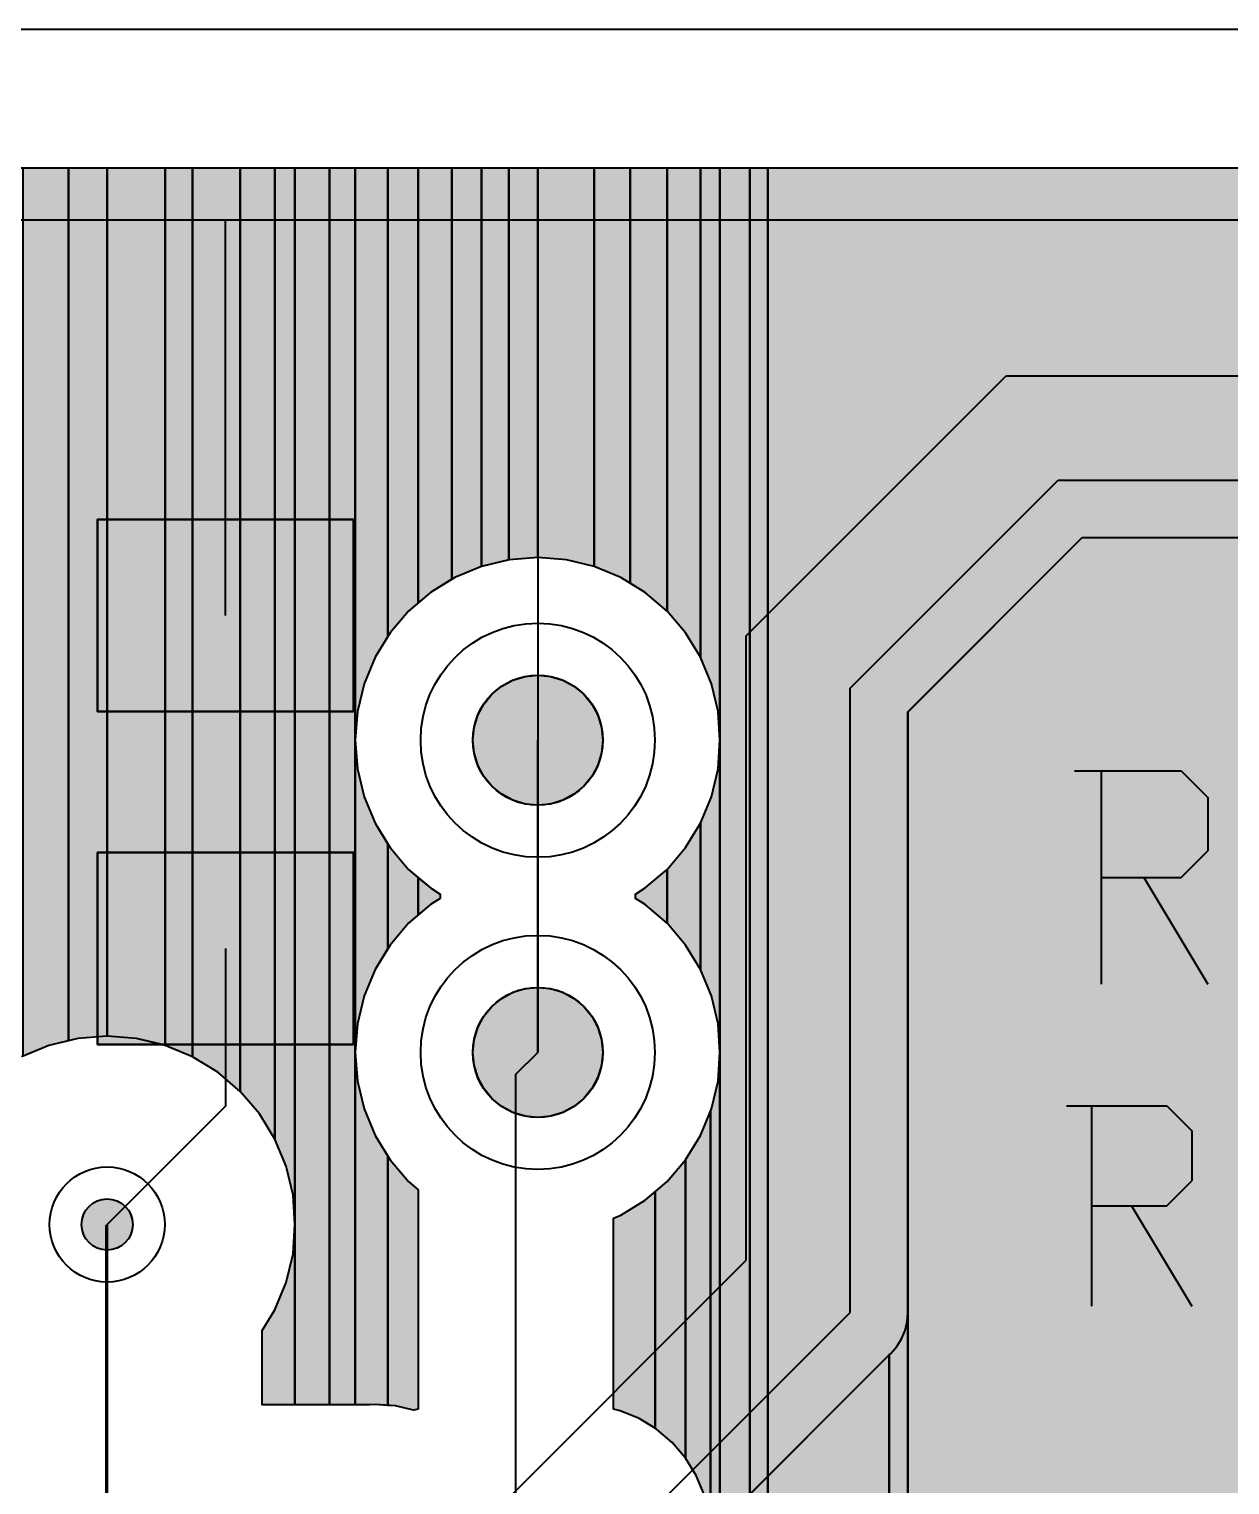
# Model space of a CAD drawing. Header units: millimetres. Extents: x 3.8 to 71.6, y 3.7 to 38.5.
# Drawn here: x 41.4 to 46.09, y 32.77 to 38.45 of the extents above; entities that cross this region are included whole.
import ezdxf

# ---------------------------------------------------------------- set-up
doc = ezdxf.new("R2010")
doc.units = ezdxf.units.MM
for name, color, linetype in [('bottom_copper', 7, 'Continuous'), ('drill_plated', 7, 'Continuous'), ('outline', 7, 'Continuous'), ('top_copper', 7, 'Continuous'), ('top_silk', 7, 'Continuous')]:
    doc.layers.add(name, color=color, linetype=linetype)

# ---------------------------------------------------------------- blocks, each defined once
blk = doc.blocks.new('Block4090')
at = {"layer": 'bottom_copper', "lineweight": 40}
for points in [[(0.7493, 30.3732), (0.6735, 30.355), (0.5734, 30.3135), (0.5734, 33.782), (0.7493, 33.782), (0.7493, 30.3732)], [(0.9007, 30.391), (0.7857, 30.3819), (0.7493, 30.3732), (0.7493, 33.782), (0.9007, 33.782), (0.9007, 30.391)], [(1.1268, 30.3553), (1.0157, 30.3819), (0.9007, 30.391), (0.9007, 33.782), (1.1268, 33.782), (1.1268, 30.3553)], [(1.2345, 30.3108), (1.1279, 30.355), (1.1268, 30.3553), (1.1268, 33.782), (1.2345, 33.782), (1.2345, 30.3108)], [(1.4206, 30.1756), (1.3329, 30.2505), (1.2345, 30.3108), (1.2345, 33.782), (1.4206, 33.782), (1.4206, 30.1756)], [(1.5558, 29.9895), (1.4955, 30.0879), (1.4206, 30.1756), (1.4206, 33.782), (1.5558, 33.782), (1.5558, 29.9895)], [(1.6337, 29.6557), (1.6269, 29.7707), (1.6, 29.8829), (1.5558, 29.9895), (1.5558, 33.782), (1.6337, 33.782), (1.6337, 29.6557)], [(1.7694, 28.9517), (1.6337, 28.9517), (1.6337, 33.782), (1.7694, 33.782), (1.7694, 28.9517)], [(1.8688, 28.9517), (1.7694, 28.9517), (1.7694, 33.782), (1.8688, 33.782), (1.8688, 28.9517)], [(1.9966, 31.9522), (1.9467, 31.8709), (1.9037, 31.7673), (1.8776, 31.6584), (1.8688, 31.5468), (1.8688, 33.782), (1.9966, 33.782), (1.9966, 31.9522)], [(2.1157, 32.0836), (2.0778, 32.0512), (2.0051, 31.9661), (1.9966, 31.9522), (1.9966, 33.782), (2.1157, 33.782), (2.1157, 32.0836)], [(2.2467, 32.1753), (2.1629, 32.1239), (2.1157, 32.0836), (2.1157, 33.782), (2.2467, 33.782), (2.2467, 32.1753)], [(2.3617, 32.2253), (2.2583, 32.1824), (2.2467, 32.1753), (2.2467, 33.782), (2.3617, 33.782), (2.3617, 32.2253)], [(2.4687, 32.2509), (2.3617, 32.2253), (2.3617, 33.782), (2.4687, 33.782), (2.4687, 32.2509)], [(2.5822, 32.2602), (2.4706, 32.2514), (2.4687, 32.2509), (2.4687, 33.782), (2.5822, 33.782), (2.5822, 32.2602)], [(2.8027, 32.2253), (2.6938, 32.2514), (2.5822, 32.2602), (2.5822, 33.782), (2.8027, 33.782), (2.8027, 32.2253)], [(2.9427, 32.16), (2.9061, 32.1824), (2.8027, 32.2253), (2.8027, 33.782), (2.9427, 33.782), (2.9427, 32.16)], [(3.0866, 32.0512), (3.0015, 32.1239), (2.9427, 32.16), (2.9427, 33.782), (3.0866, 33.782), (3.0866, 32.0512)], [(3.2175, 31.8712), (3.1593, 31.9661), (3.0866, 32.0512), (3.0866, 33.782), (3.2175, 33.782), (3.2175, 31.8712)], [(3.2934, 31.5468), (3.2868, 31.6584), (3.2607, 31.7673), (3.2178, 31.8707), (3.2175, 31.8712), (3.2175, 33.782), (3.2934, 33.782), (3.2934, 31.5468)], [(3.4106, 3.9705), (3.3584, 4.0557), (3.2935, 4.1317), (3.2934, 33.782), (3.4106, 33.782), (3.4106, 3.9705)], [(3.4801, 3.6813), (3.4722, 3.7809), (3.4489, 3.8781), (3.4106, 3.9705), (3.4106, 33.782), (3.4801, 33.782), (3.4801, 3.6813)], [(7.5143, 0), (3.4801, 0), (3.4801, 33.782), (7.5143, 33.782), (7.5143, 0)], [(1.9966, 30.733), (1.9467, 30.6517), (1.9037, 30.5481), (1.8776, 30.4392), (1.8688, 30.3276), (1.8688, 31.5468), (1.8776, 31.4352), (1.9037, 31.3263), (1.9466, 31.2229), (1.9966, 31.1414), (1.9966, 30.733)], [(3.2934, 30.3276), (3.2868, 30.4392), (3.2607, 30.5481), (3.2178, 30.6515), (3.2175, 30.652), (3.2175, 31.2224), (3.2178, 31.2229), (3.2607, 31.3263), (3.2868, 31.4352), (3.2934, 31.5468), (3.2934, 30.3276)], [(3.2175, 30.652), (3.1593, 30.7469), (3.0866, 30.832), (3.0866, 31.0424), (3.1593, 31.1275), (3.2175, 31.2224), (3.2175, 30.652)], [(2.1157, 30.8644), (2.0778, 30.832), (2.0051, 30.7469), (1.9966, 30.733), (1.9966, 31.1414), (2.0051, 31.1275), (2.0778, 31.0424), (2.1157, 31.01), (2.1157, 30.8644)], [(3.0866, 30.832), (3.0015, 30.9047), (2.9632, 30.9282), (2.9632, 30.9462), (3.0015, 30.9697), (3.0866, 31.0424), (3.0866, 30.832)], [(2.2012, 30.9282), (2.1629, 30.9047), (2.1157, 30.8644), (2.1157, 31.01), (2.1629, 30.9697), (2.2012, 30.9462), (2.2012, 30.9282)], [(1.9966, 28.9494), (1.9467, 28.9533), (1.9268, 28.9517), (1.8688, 28.9517), (1.8688, 30.3276), (1.8776, 30.216), (1.9037, 30.1071), (1.9466, 30.0037), (1.9966, 29.9222), (1.9966, 28.9494)], [(3.2934, 4.1318), (3.2563, 4.1635), (3.2563, 30.0965), (3.2607, 30.1071), (3.2868, 30.216), (3.2934, 30.3276), (3.2934, 4.1318)], [(3.2563, 28.4437), (3.25, 28.5234), (3.2313, 28.6012), (3.2007, 28.675), (3.1589, 28.7432), (3.1589, 29.9078), (3.1593, 29.9083), (3.2178, 30.0037), (3.2563, 30.0965), (3.2563, 28.4437)], [(2.1157, 28.9347), (2.0967, 28.9301), (2.0264, 28.947), (1.9966, 28.9494), (1.9966, 29.9222), (2.0051, 29.9083), (2.0778, 29.8232), (2.1157, 29.7907), (2.1157, 28.9347)], [(3.1589, 28.7432), (3.107, 28.804), (3.0462, 28.8559), (3.0399, 28.8598), (3.0399, 29.7833), (3.0866, 29.8232), (3.1589, 29.9078), (3.1589, 28.7432)], [(3.0399, 28.8598), (2.978, 28.8977), (2.9042, 28.9283), (2.8777, 28.9347), (2.8777, 29.6802), (2.9061, 29.692), (3.0015, 29.7505), (3.0399, 29.7833), (3.0399, 28.8598)], [(1.6337, 28.9517), (1.5063, 28.9517), (1.5063, 29.2411), (1.5558, 29.3219), (1.6, 29.4285), (1.6269, 29.5407), (1.6337, 29.6557), (1.6337, 28.9517)]]:
    blk.add_hatch(color=7, dxfattribs=at).paths.add_polyline_path(points, flags=0)
at = {"layer": 'bottom_copper', "color": 7, "lineweight": 40}
for points in [[(0.7493, 30.3732), (0.6735, 30.355), (0.5734, 30.3135), (0.5734, 33.782), (0.7493, 33.782), (0.7493, 30.3732)], [(0.9007, 30.391), (0.7857, 30.3819), (0.7493, 30.3732), (0.7493, 33.782), (0.9007, 33.782), (0.9007, 30.391)], [(1.1268, 30.3553), (1.0157, 30.3819), (0.9007, 30.391), (0.9007, 33.782), (1.1268, 33.782), (1.1268, 30.3553)], [(1.2345, 30.3108), (1.1279, 30.355), (1.1268, 30.3553), (1.1268, 33.782), (1.2345, 33.782), (1.2345, 30.3108)], [(1.4206, 30.1756), (1.3329, 30.2505), (1.2345, 30.3108), (1.2345, 33.782), (1.4206, 33.782), (1.4206, 30.1756)], [(1.5558, 29.9895), (1.4955, 30.0879), (1.4206, 30.1756), (1.4206, 33.782), (1.5558, 33.782), (1.5558, 29.9895)], [(1.6337, 29.6557), (1.6269, 29.7707), (1.6, 29.8829), (1.5558, 29.9895), (1.5558, 33.782), (1.6337, 33.782), (1.6337, 29.6557)], [(1.7694, 28.9517), (1.6337, 28.9517), (1.6337, 33.782), (1.7694, 33.782), (1.7694, 28.9517)], [(1.8688, 28.9517), (1.7694, 28.9517), (1.7694, 33.782), (1.8688, 33.782), (1.8688, 28.9517)], [(1.9966, 31.9522), (1.9467, 31.8709), (1.9037, 31.7673), (1.8776, 31.6584), (1.8688, 31.5468), (1.8688, 33.782), (1.9966, 33.782), (1.9966, 31.9522)], [(2.1157, 32.0836), (2.0778, 32.0512), (2.0051, 31.9661), (1.9966, 31.9522), (1.9966, 33.782), (2.1157, 33.782), (2.1157, 32.0836)], [(2.2467, 32.1753), (2.1629, 32.1239), (2.1157, 32.0836), (2.1157, 33.782), (2.2467, 33.782), (2.2467, 32.1753)], [(2.3617, 32.2253), (2.2583, 32.1824), (2.2467, 32.1753), (2.2467, 33.782), (2.3617, 33.782), (2.3617, 32.2253)], [(2.4687, 32.2509), (2.3617, 32.2253), (2.3617, 33.782), (2.4687, 33.782), (2.4687, 32.2509)], [(2.5822, 32.2602), (2.4706, 32.2514), (2.4687, 32.2509), (2.4687, 33.782), (2.5822, 33.782), (2.5822, 32.2602)], [(2.8027, 32.2253), (2.6938, 32.2514), (2.5822, 32.2602), (2.5822, 33.782), (2.8027, 33.782), (2.8027, 32.2253)], [(2.9427, 32.16), (2.9061, 32.1824), (2.8027, 32.2253), (2.8027, 33.782), (2.9427, 33.782), (2.9427, 32.16)], [(3.0866, 32.0512), (3.0015, 32.1239), (2.9427, 32.16), (2.9427, 33.782), (3.0866, 33.782), (3.0866, 32.0512)], [(3.2175, 31.8712), (3.1593, 31.9661), (3.0866, 32.0512), (3.0866, 33.782), (3.2175, 33.782), (3.2175, 31.8712)], [(3.2934, 31.5468), (3.2868, 31.6584), (3.2607, 31.7673), (3.2178, 31.8707), (3.2175, 31.8712), (3.2175, 33.782), (3.2934, 33.782), (3.2934, 31.5468)], [(3.4106, 3.9705), (3.3584, 4.0557), (3.2935, 4.1317), (3.2934, 33.782), (3.4106, 33.782), (3.4106, 3.9705)], [(3.4801, 3.6813), (3.4722, 3.7809), (3.4489, 3.8781), (3.4106, 3.9705), (3.4106, 33.782), (3.4801, 33.782), (3.4801, 3.6813)], [(7.5143, 0), (3.4801, 0), (3.4801, 33.782), (7.5143, 33.782), (7.5143, 0)], [(1.9966, 30.733), (1.9467, 30.6517), (1.9037, 30.5481), (1.8776, 30.4392), (1.8688, 30.3276), (1.8688, 31.5468), (1.8776, 31.4352), (1.9037, 31.3263), (1.9466, 31.2229), (1.9966, 31.1414), (1.9966, 30.733)], [(3.2934, 30.3276), (3.2868, 30.4392), (3.2607, 30.5481), (3.2178, 30.6515), (3.2175, 30.652), (3.2175, 31.2224), (3.2178, 31.2229), (3.2607, 31.3263), (3.2868, 31.4352), (3.2934, 31.5468), (3.2934, 30.3276)], [(3.2175, 30.652), (3.1593, 30.7469), (3.0866, 30.832), (3.0866, 31.0424), (3.1593, 31.1275), (3.2175, 31.2224), (3.2175, 30.652)], [(2.1157, 30.8644), (2.0778, 30.832), (2.0051, 30.7469), (1.9966, 30.733), (1.9966, 31.1414), (2.0051, 31.1275), (2.0778, 31.0424), (2.1157, 31.01), (2.1157, 30.8644)], [(3.0866, 30.832), (3.0015, 30.9047), (2.9632, 30.9282), (2.9632, 30.9462), (3.0015, 30.9697), (3.0866, 31.0424), (3.0866, 30.832)], [(2.2012, 30.9282), (2.1629, 30.9047), (2.1157, 30.8644), (2.1157, 31.01), (2.1629, 30.9697), (2.2012, 30.9462), (2.2012, 30.9282)], [(1.9966, 28.9494), (1.9467, 28.9533), (1.9268, 28.9517), (1.8688, 28.9517), (1.8688, 30.3276), (1.8776, 30.216), (1.9037, 30.1071), (1.9466, 30.0037), (1.9966, 29.9222), (1.9966, 28.9494)], [(3.2934, 4.1318), (3.2563, 4.1635), (3.2563, 30.0965), (3.2607, 30.1071), (3.2868, 30.216), (3.2934, 30.3276), (3.2934, 4.1318)], [(3.2563, 28.4437), (3.25, 28.5234), (3.2313, 28.6012), (3.2007, 28.675), (3.1589, 28.7432), (3.1589, 29.9078), (3.1593, 29.9083), (3.2178, 30.0037), (3.2563, 30.0965), (3.2563, 28.4437)], [(2.1157, 28.9347), (2.0967, 28.9301), (2.0264, 28.947), (1.9966, 28.9494), (1.9966, 29.9222), (2.0051, 29.9083), (2.0778, 29.8232), (2.1157, 29.7907), (2.1157, 28.9347)], [(3.1589, 28.7432), (3.107, 28.804), (3.0462, 28.8559), (3.0399, 28.8598), (3.0399, 29.7833), (3.0866, 29.8232), (3.1589, 29.9078), (3.1589, 28.7432)], [(3.0399, 28.8598), (2.978, 28.8977), (2.9042, 28.9283), (2.8777, 28.9347), (2.8777, 29.6802), (2.9061, 29.692), (3.0015, 29.7505), (3.0399, 29.7833), (3.0399, 28.8598)], [(1.6337, 28.9517), (1.5063, 28.9517), (1.5063, 29.2411), (1.5558, 29.3219), (1.6, 29.4285), (1.6269, 29.5407), (1.6337, 29.6557), (1.6337, 28.9517)]]:
    blk.add_lwpolyline(points, close=True, dxfattribs=at)
blk = doc.blocks.new('Block28972')
at = {"layer": 'top_copper', "lineweight": 40}
for points in [[(4.8156, 25.6758), (3.3356, 25.6758), (3.3356, 31.6575), (4.0159, 32.3378), (4.8156, 32.3378), (4.8156, 25.6758)], [(3.3356, 29.3116), (3.3349, 29.3204), (3.3349, 31.6568), (3.3356, 31.6575), (3.3356, 29.3116)], [(3.3356, 25.6758), (3.2628, 25.6758), (3.2628, 29.1463), (3.2695, 29.152), (3.2925, 29.1789), (3.311, 29.2091), (3.3245, 29.2419), (3.3328, 29.2763), (3.3356, 29.3116), (3.3356, 25.6758)], [(3.2628, 25.6758), (2.7191, 25.6758), (2.7191, 28.6026), (3.2628, 29.1463), (3.2628, 25.6758)]]:
    blk.add_hatch(color=7, dxfattribs=at).paths.add_polyline_path(points, flags=0)
at = {"layer": 'top_copper', "color": 7, "lineweight": 40}
for points in [[(4.8156, 25.6758), (3.3356, 25.6758), (3.3356, 31.6575), (4.0159, 32.3378), (4.8156, 32.3378), (4.8156, 25.6758)], [(3.3356, 29.3116), (3.3349, 29.3204), (3.3349, 31.6568), (3.3356, 31.6575), (3.3356, 29.3116)], [(3.3356, 25.6758), (3.2628, 25.6758), (3.2628, 29.1463), (3.2695, 29.152), (3.2925, 29.1789), (3.311, 29.2091), (3.3245, 29.2419), (3.3328, 29.2763), (3.3356, 29.3116), (3.3356, 25.6758)], [(3.2628, 25.6758), (2.7191, 25.6758), (2.7191, 28.6026), (3.2628, 29.1463), (3.2628, 25.6758)]]:
    blk.add_lwpolyline(points, close=True, dxfattribs=at)

msp = doc.modelspace()

# ---------------------------------------------------------------- hatches: boundary and pattern name
at = {"layer": 'bottom_copper', "lineweight": 40}
for points in [[(43.6346, 35.6235), (43.6202, 35.5759), (43.5967, 35.532), (43.5651, 35.4935), (43.5266, 35.4619), (43.4827, 35.4384), (43.4351, 35.424), (43.3855, 35.4191), (43.3359, 35.424), (43.2883, 35.4384), (43.2444, 35.4619), (43.2059, 35.4935), (43.1743, 35.532), (43.1508, 35.5759), (43.1364, 35.6235), (43.1315, 35.6731), (43.1364, 35.7227), (43.1508, 35.7703), (43.1743, 35.8142), (43.2059, 35.8527), (43.2444, 35.8843), (43.2883, 35.9078), (43.3359, 35.9222), (43.3855, 35.9271), (43.4351, 35.9222), (43.4827, 35.9078), (43.5266, 35.8843), (43.5651, 35.8527), (43.5967, 35.8142), (43.6202, 35.7703), (43.6346, 35.7227), (43.6395, 35.6731), (43.6346, 35.6235)], [(43.6346, 34.4043), (43.6202, 34.3567), (43.5967, 34.3128), (43.5651, 34.2743), (43.5266, 34.2427), (43.4827, 34.2192), (43.4351, 34.2048), (43.3855, 34.1999), (43.3359, 34.2048), (43.2883, 34.2192), (43.2444, 34.2427), (43.2059, 34.2743), (43.1743, 34.3128), (43.1508, 34.3567), (43.1364, 34.4043), (43.1315, 34.4539), (43.1364, 34.5035), (43.1508, 34.5511), (43.1743, 34.595), (43.2059, 34.6335), (43.2444, 34.6651), (43.2883, 34.6886), (43.3359, 34.703), (43.3855, 34.7079), (43.4351, 34.703), (43.4827, 34.6886), (43.5266, 34.6651), (43.5651, 34.6335), (43.5967, 34.595), (43.6202, 34.5511), (43.6346, 34.5035), (43.6395, 34.4539), (43.6346, 34.4043)], [(41.8021, 33.7625), (41.7964, 33.7437), (41.7871, 33.7264), (41.7747, 33.7113), (41.7596, 33.6989), (41.7423, 33.6896), (41.7235, 33.6839), (41.704, 33.682), (41.6845, 33.6839), (41.6657, 33.6896), (41.6484, 33.6989), (41.6333, 33.7113), (41.6209, 33.7264), (41.6116, 33.7437), (41.6059, 33.7625), (41.604, 33.782), (41.6059, 33.8015), (41.6116, 33.8203), (41.6209, 33.8376), (41.6333, 33.8527), (41.6484, 33.8651), (41.6657, 33.8744), (41.6845, 33.8801), (41.704, 33.882), (41.7235, 33.8801), (41.7423, 33.8744), (41.7596, 33.8651), (41.7747, 33.8527), (41.7871, 33.8376), (41.7964, 33.8203), (41.8021, 33.8015), (41.804, 33.782), (41.8021, 33.7625)]]:
    msp.add_hatch(color=7, dxfattribs=at).paths.add_polyline_path(points, flags=0)
at = {"layer": 'drill_plated', "lineweight": 40}
for points in [[(43.6346, 35.6235), (43.6202, 35.5759), (43.5967, 35.532), (43.5651, 35.4935), (43.5266, 35.4619), (43.4827, 35.4384), (43.4351, 35.424), (43.3855, 35.4191), (43.3359, 35.424), (43.2883, 35.4384), (43.2444, 35.4619), (43.2059, 35.4935), (43.1743, 35.532), (43.1508, 35.5759), (43.1364, 35.6235), (43.1315, 35.6731), (43.1364, 35.7227), (43.1508, 35.7703), (43.1743, 35.8142), (43.2059, 35.8527), (43.2444, 35.8843), (43.2883, 35.9078), (43.3359, 35.9222), (43.3855, 35.9271), (43.4351, 35.9222), (43.4827, 35.9078), (43.5266, 35.8843), (43.5651, 35.8527), (43.5967, 35.8142), (43.6202, 35.7703), (43.6346, 35.7227), (43.6395, 35.6731), (43.6346, 35.6235)], [(43.6346, 34.4043), (43.6202, 34.3567), (43.5967, 34.3128), (43.5651, 34.2743), (43.5266, 34.2427), (43.4827, 34.2192), (43.4351, 34.2048), (43.3855, 34.1999), (43.3359, 34.2048), (43.2883, 34.2192), (43.2444, 34.2427), (43.2059, 34.2743), (43.1743, 34.3128), (43.1508, 34.3567), (43.1364, 34.4043), (43.1315, 34.4539), (43.1364, 34.5035), (43.1508, 34.5511), (43.1743, 34.595), (43.2059, 34.6335), (43.2444, 34.6651), (43.2883, 34.6886), (43.3359, 34.703), (43.3855, 34.7079), (43.4351, 34.703), (43.4827, 34.6886), (43.5266, 34.6651), (43.5651, 34.6335), (43.5967, 34.595), (43.6202, 34.5511), (43.6346, 34.5035), (43.6395, 34.4539), (43.6346, 34.4043)], [(41.8021, 33.7625), (41.7964, 33.7437), (41.7871, 33.7264), (41.7747, 33.7113), (41.7596, 33.6989), (41.7423, 33.6896), (41.7235, 33.6839), (41.704, 33.682), (41.6845, 33.6839), (41.6657, 33.6896), (41.6484, 33.6989), (41.6333, 33.7113), (41.6209, 33.7264), (41.6116, 33.7437), (41.6059, 33.7625), (41.604, 33.782), (41.6059, 33.8015), (41.6116, 33.8203), (41.6209, 33.8376), (41.6333, 33.8527), (41.6484, 33.8651), (41.6657, 33.8744), (41.6845, 33.8801), (41.704, 33.882), (41.7235, 33.8801), (41.7423, 33.8744), (41.7596, 33.8651), (41.7747, 33.8527), (41.7871, 33.8376), (41.7964, 33.8203), (41.8021, 33.8015), (41.804, 33.782), (41.8021, 33.7625)]]:
    msp.add_hatch(color=7, dxfattribs=at).paths.add_polyline_path(points, flags=0)
at = {"layer": 'top_copper', "lineweight": 40}
for points in [[(42.6662, 35.7854), (41.6664, 35.7854), (41.6664, 36.5352), (42.6662, 36.5352), (42.6662, 35.7854)], [(43.6346, 35.6235), (43.6202, 35.5759), (43.5967, 35.532), (43.5651, 35.4935), (43.5266, 35.4619), (43.4827, 35.4384), (43.4351, 35.424), (43.3855, 35.4191), (43.3359, 35.424), (43.2883, 35.4384), (43.2444, 35.4619), (43.2059, 35.4935), (43.1743, 35.532), (43.1508, 35.5759), (43.1364, 35.6235), (43.1315, 35.6731), (43.1364, 35.7227), (43.1508, 35.7703), (43.1743, 35.8142), (43.2059, 35.8527), (43.2444, 35.8843), (43.2883, 35.9078), (43.3359, 35.9222), (43.3855, 35.9271), (43.4351, 35.9222), (43.4827, 35.9078), (43.5266, 35.8843), (43.5651, 35.8527), (43.5967, 35.8142), (43.6202, 35.7703), (43.6346, 35.7227), (43.6395, 35.6731), (43.6346, 35.6235)], [(42.6662, 34.4854), (41.6664, 34.4854), (41.6664, 35.2352), (42.6662, 35.2352), (42.6662, 34.4854)], [(43.6346, 34.4043), (43.6202, 34.3567), (43.5967, 34.3128), (43.5651, 34.2743), (43.5266, 34.2427), (43.4827, 34.2192), (43.4351, 34.2048), (43.3855, 34.1999), (43.3359, 34.2048), (43.2883, 34.2192), (43.2444, 34.2427), (43.2059, 34.2743), (43.1743, 34.3128), (43.1508, 34.3567), (43.1364, 34.4043), (43.1315, 34.4539), (43.1364, 34.5035), (43.1508, 34.5511), (43.1743, 34.595), (43.2059, 34.6335), (43.2444, 34.6651), (43.2883, 34.6886), (43.3359, 34.703), (43.3855, 34.7079), (43.4351, 34.703), (43.4827, 34.6886), (43.5266, 34.6651), (43.5651, 34.6335), (43.5967, 34.595), (43.6202, 34.5511), (43.6346, 34.5035), (43.6395, 34.4539), (43.6346, 34.4043)], [(41.8021, 33.7625), (41.7964, 33.7437), (41.7871, 33.7264), (41.7747, 33.7113), (41.7596, 33.6989), (41.7423, 33.6896), (41.7235, 33.6839), (41.704, 33.682), (41.6845, 33.6839), (41.6657, 33.6896), (41.6484, 33.6989), (41.6333, 33.7113), (41.6209, 33.7264), (41.6116, 33.7437), (41.6059, 33.7625), (41.604, 33.782), (41.6059, 33.8015), (41.6116, 33.8203), (41.6209, 33.8376), (41.6333, 33.8527), (41.6484, 33.8651), (41.6657, 33.8744), (41.6845, 33.8801), (41.704, 33.882), (41.7235, 33.8801), (41.7423, 33.8744), (41.7596, 33.8651), (41.7747, 33.8527), (41.7871, 33.8376), (41.7964, 33.8203), (41.8021, 33.8015), (41.804, 33.782), (41.8021, 33.7625)]]:
    msp.add_hatch(color=7, dxfattribs=at).paths.add_polyline_path(points, flags=0)

# ---------------------------------------------------------------- linework, layer by layer
at = {"layer": 'bottom_copper', "color": 7, "lineweight": 40}
for p, q in [((40.6985, 37.9083), (48.6682, 37.9083)), ((43.3855, 36.3865), (43.2739, 36.3777)), ((43.4971, 36.3777), (43.3855, 36.3865)), ((43.165, 36.3516), (43.0616, 36.3087)), ((43.2739, 36.3777), (43.165, 36.3516)), ((43.606, 36.3516), (43.4971, 36.3777)), ((43.7094, 36.3087), (43.606, 36.3516)), ((43.0616, 36.3087), (42.9662, 36.2502)), ((43.8048, 36.2502), (43.7094, 36.3087)), ((42.9662, 36.2502), (42.8811, 36.1775)), ((43.8899, 36.1775), (43.8048, 36.2502)), ((42.8811, 36.1775), (42.8084, 36.0924)), ((43.9626, 36.0924), (43.8899, 36.1775)), ((42.8084, 36.0924), (42.7499, 35.997)), ((44.0211, 35.997), (43.9626, 36.0924)), ((42.7499, 35.997), (42.707, 35.8936)), ((44.064, 35.8936), (44.0211, 35.997)), ((42.707, 35.8936), (42.6809, 35.7847)), ((44.0901, 35.7847), (44.064, 35.8936)), ((42.6809, 35.7847), (42.6721, 35.6731)), ((44.0967, 35.6731), (44.0901, 35.7847)), ((42.6721, 35.6731), (42.6809, 35.5615)), ((43.3855, 34.4539), (43.3855, 35.6731)), ((44.0901, 35.5615), (44.0967, 35.6731)), ((42.6809, 35.5615), (42.707, 35.4526)), ((44.064, 35.4526), (44.0901, 35.5615)), ((42.707, 35.4526), (42.7499, 35.3492)), ((44.0211, 35.3492), (44.064, 35.4526)), ((42.7499, 35.3492), (42.8084, 35.2538)), ((43.9626, 35.2538), (44.0211, 35.3492)), ((42.8084, 35.2538), (42.8811, 35.1687)), ((43.8899, 35.1687), (43.9626, 35.2538)), ((42.8811, 35.1687), (42.9662, 35.096)), ((43.8048, 35.096), (43.8899, 35.1687)), ((42.9662, 35.096), (43.0045, 35.0725)), ((43.7665, 35.0725), (43.8048, 35.096)), ((42.9662, 35.031), (42.8811, 34.9583)), ((43.0045, 35.0545), (42.9662, 35.031)), ((43.0045, 35.0725), (43.0045, 35.0545)), ((43.7665, 35.0545), (43.7665, 35.0725)), ((43.8048, 35.031), (43.7665, 35.0545)), ((43.8899, 34.9583), (43.8048, 35.031)), ((42.8811, 34.9583), (42.8084, 34.8732)), ((43.9626, 34.8732), (43.8899, 34.9583)), ((42.8084, 34.8732), (42.7499, 34.7778)), ((44.0211, 34.7778), (43.9626, 34.8732)), ((42.7499, 34.7778), (42.707, 34.6744)), ((44.064, 34.6744), (44.0211, 34.7778)), ((42.707, 34.6744), (42.6809, 34.5655)), ((44.0901, 34.5655), (44.064, 34.6744)), ((42.6809, 34.5655), (42.6721, 34.4539)), ((44.0967, 34.4539), (44.0901, 34.5655)), ((41.589, 34.5082), (41.4768, 34.4813)), ((41.704, 34.5173), (41.589, 34.5082)), ((41.819, 34.5082), (41.704, 34.5173)), ((41.9312, 34.4813), (41.819, 34.5082)), ((41.4768, 34.4813), (41.3702, 34.4371)), ((42.0378, 34.4371), (41.9312, 34.4813)), ((42.6721, 34.4539), (42.6809, 34.3423)), ((43.3, 34.3684), (43.3855, 34.4539)), ((44.0901, 34.3423), (44.0967, 34.4539)), ((42.1362, 34.3768), (42.0378, 34.4371)), ((42.2239, 34.3019), (42.1362, 34.3768)), ((42.6809, 34.3423), (42.707, 34.2334)), ((43.3, 31.77), (43.3, 34.3684)), ((44.064, 34.2334), (44.0901, 34.3423)), ((42.2988, 34.2142), (42.2239, 34.3019)), ((42.707, 34.2334), (42.7499, 34.13)), ((44.0211, 34.13), (44.064, 34.2334)), ((42.3591, 34.1158), (42.2988, 34.2142)), ((42.4033, 34.0092), (42.3591, 34.1158)), ((42.7499, 34.13), (42.8084, 34.0346)), ((43.9626, 34.0346), (44.0211, 34.13)), ((42.4302, 33.897), (42.4033, 34.0092)), ((42.8084, 34.0346), (42.8811, 33.9495)), ((43.8899, 33.9495), (43.9626, 34.0346)), ((42.8811, 33.9495), (42.919, 33.917)), ((43.8048, 33.8768), (43.8899, 33.9495)), ((42.437, 33.782), (42.4302, 33.897)), ((42.919, 33.917), (42.919, 33.061)), ((43.7094, 33.8183), (43.8048, 33.8768)), ((41.7, 33.778), (41.704, 33.782)), ((41.7, 31.77), (41.7, 33.778)), ((42.4302, 33.667), (42.437, 33.782)), ((43.681, 33.8065), (43.7094, 33.8183)), ((43.681, 33.061), (43.681, 33.8065)), ((42.4033, 33.5548), (42.4302, 33.667)), ((42.3591, 33.4482), (42.4033, 33.5548)), ((42.3096, 33.3674), (42.3591, 33.4482)), ((42.3096, 33.078), (42.3096, 33.3674)), ((42.7301, 33.078), (42.3096, 33.078)), ((42.75, 33.0796), (42.7301, 33.078)), ((42.8297, 33.0733), (42.75, 33.0796)), ((42.9, 33.0564), (42.8297, 33.0733)), ((42.919, 33.061), (42.9, 33.0564)), ((43.7075, 33.0546), (43.681, 33.061)), ((43.7813, 33.024), (43.7075, 33.0546)), ((43.8495, 32.9822), (43.7813, 33.024)), ((43.9103, 32.9303), (43.8495, 32.9822)), ((43.9622, 32.8695), (43.9103, 32.9303)), ((44.004, 32.8013), (43.9622, 32.8695)), ((44.0346, 32.7275), (44.004, 32.8013))]:
    msp.add_line(p, q, dxfattribs=at)
for points in [[(43.6346, 35.6235), (43.6202, 35.5759), (43.5967, 35.532), (43.5651, 35.4935), (43.5266, 35.4619), (43.4827, 35.4384), (43.4351, 35.424), (43.3855, 35.4191), (43.3359, 35.424), (43.2883, 35.4384), (43.2444, 35.4619), (43.2059, 35.4935), (43.1743, 35.532), (43.1508, 35.5759), (43.1364, 35.6235), (43.1315, 35.6731), (43.1364, 35.7227), (43.1508, 35.7703), (43.1743, 35.8142), (43.2059, 35.8527), (43.2444, 35.8843), (43.2883, 35.9078), (43.3359, 35.9222), (43.3855, 35.9271), (43.4351, 35.9222), (43.4827, 35.9078), (43.5266, 35.8843), (43.5651, 35.8527), (43.5967, 35.8142), (43.6202, 35.7703), (43.6346, 35.7227), (43.6395, 35.6731), (43.6346, 35.6235)], [(43.6346, 34.4043), (43.6202, 34.3567), (43.5967, 34.3128), (43.5651, 34.2743), (43.5266, 34.2427), (43.4827, 34.2192), (43.4351, 34.2048), (43.3855, 34.1999), (43.3359, 34.2048), (43.2883, 34.2192), (43.2444, 34.2427), (43.2059, 34.2743), (43.1743, 34.3128), (43.1508, 34.3567), (43.1364, 34.4043), (43.1315, 34.4539), (43.1364, 34.5035), (43.1508, 34.5511), (43.1743, 34.595), (43.2059, 34.6335), (43.2444, 34.6651), (43.2883, 34.6886), (43.3359, 34.703), (43.3855, 34.7079), (43.4351, 34.703), (43.4827, 34.6886), (43.5266, 34.6651), (43.5651, 34.6335), (43.5967, 34.595), (43.6202, 34.5511), (43.6346, 34.5035), (43.6395, 34.4539), (43.6346, 34.4043)], [(41.8021, 33.7625), (41.7964, 33.7437), (41.7871, 33.7264), (41.7747, 33.7113), (41.7596, 33.6989), (41.7423, 33.6896), (41.7235, 33.6839), (41.704, 33.682), (41.6845, 33.6839), (41.6657, 33.6896), (41.6484, 33.6989), (41.6333, 33.7113), (41.6209, 33.7264), (41.6116, 33.7437), (41.6059, 33.7625), (41.604, 33.782), (41.6059, 33.8015), (41.6116, 33.8203), (41.6209, 33.8376), (41.6333, 33.8527), (41.6484, 33.8651), (41.6657, 33.8744), (41.6845, 33.8801), (41.704, 33.882), (41.7235, 33.8801), (41.7423, 33.8744), (41.7596, 33.8651), (41.7747, 33.8527), (41.7871, 33.8376), (41.7964, 33.8203), (41.8021, 33.8015), (41.804, 33.782), (41.8021, 33.7625)]]:
    msp.add_lwpolyline(points, close=True, dxfattribs=at)
for centre, major_axis in [((43.3855, 35.6731), (0.4572, 0)), ((43.3855, 35.6731), (0.254, 0)), ((43.3855, 34.4539), (0.4572, 0)), ((43.3855, 34.4539), (0.254, 0)), ((41.704, 33.782), (0.225, 0)), ((41.704, 33.782), (0.1, 0))]:
    msp.add_ellipse(centre, major_axis=major_axis, ratio=1, dxfattribs=at)
at = {"layer": 'drill_plated', "color": 7, "lineweight": 40}
for points in [[(43.6346, 35.6235), (43.6202, 35.5759), (43.5967, 35.532), (43.5651, 35.4935), (43.5266, 35.4619), (43.4827, 35.4384), (43.4351, 35.424), (43.3855, 35.4191), (43.3359, 35.424), (43.2883, 35.4384), (43.2444, 35.4619), (43.2059, 35.4935), (43.1743, 35.532), (43.1508, 35.5759), (43.1364, 35.6235), (43.1315, 35.6731), (43.1364, 35.7227), (43.1508, 35.7703), (43.1743, 35.8142), (43.2059, 35.8527), (43.2444, 35.8843), (43.2883, 35.9078), (43.3359, 35.9222), (43.3855, 35.9271), (43.4351, 35.9222), (43.4827, 35.9078), (43.5266, 35.8843), (43.5651, 35.8527), (43.5967, 35.8142), (43.6202, 35.7703), (43.6346, 35.7227), (43.6395, 35.6731), (43.6346, 35.6235)], [(43.6346, 34.4043), (43.6202, 34.3567), (43.5967, 34.3128), (43.5651, 34.2743), (43.5266, 34.2427), (43.4827, 34.2192), (43.4351, 34.2048), (43.3855, 34.1999), (43.3359, 34.2048), (43.2883, 34.2192), (43.2444, 34.2427), (43.2059, 34.2743), (43.1743, 34.3128), (43.1508, 34.3567), (43.1364, 34.4043), (43.1315, 34.4539), (43.1364, 34.5035), (43.1508, 34.5511), (43.1743, 34.595), (43.2059, 34.6335), (43.2444, 34.6651), (43.2883, 34.6886), (43.3359, 34.703), (43.3855, 34.7079), (43.4351, 34.703), (43.4827, 34.6886), (43.5266, 34.6651), (43.5651, 34.6335), (43.5967, 34.595), (43.6202, 34.5511), (43.6346, 34.5035), (43.6395, 34.4539), (43.6346, 34.4043)], [(41.8021, 33.7625), (41.7964, 33.7437), (41.7871, 33.7264), (41.7747, 33.7113), (41.7596, 33.6989), (41.7423, 33.6896), (41.7235, 33.6839), (41.704, 33.682), (41.6845, 33.6839), (41.6657, 33.6896), (41.6484, 33.6989), (41.6333, 33.7113), (41.6209, 33.7264), (41.6116, 33.7437), (41.6059, 33.7625), (41.604, 33.782), (41.6059, 33.8015), (41.6116, 33.8203), (41.6209, 33.8376), (41.6333, 33.8527), (41.6484, 33.8651), (41.6657, 33.8744), (41.6845, 33.8801), (41.704, 33.882), (41.7235, 33.8801), (41.7423, 33.8744), (41.7596, 33.8651), (41.7747, 33.8527), (41.7871, 33.8376), (41.7964, 33.8203), (41.8021, 33.8015), (41.804, 33.782), (41.8021, 33.7625)]]:
    msp.add_lwpolyline(points, close=True, dxfattribs=at)
for centre, major_axis in [((43.3855, 35.6731), (0.254, 0)), ((43.3855, 34.4539), (0.254, 0)), ((41.704, 33.782), (0.1, 0))]:
    msp.add_ellipse(centre, major_axis=major_axis, ratio=1, dxfattribs=at)
at = {"layer": 'outline', "color": 7, "lineweight": 40}
msp.add_line((3.82, 38.45), (71.58, 38.45), dxfattribs=at)
at = {"layer": 'top_copper', "color": 7, "lineweight": 40}
for p, q in [((13.9215, 37.7051), (67.5663, 37.7051)), ((42.1663, 36.1603), (42.1663, 37.7051)), ((43.3855, 37.7051), (43.3855, 34.4539)), ((44.1983, 36.0795), (45.2143, 37.0955)), ((45.2143, 37.0955), (49.8879, 37.0955)), ((44.6047, 35.8763), (45.4175, 36.6891)), ((45.4175, 36.6891), (49.4815, 36.6891)), ((41.6664, 36.5352), (41.6664, 35.7854)), ((42.6662, 36.5352), (41.6664, 36.5352)), ((42.6662, 35.7854), (42.6662, 36.5352)), ((44.8297, 35.7831), (45.5107, 36.4641)), ((45.5107, 36.4641), (49.3883, 36.4641)), ((44.1983, 36.0795), (44.1983, 33.6411)), ((44.6047, 33.4379), (44.6047, 35.8763)), ((41.6664, 35.7854), (42.6662, 35.7854)), ((44.8297, 33.4467), (44.8297, 35.7831)), ((41.6664, 35.2352), (41.6664, 34.4854)), ((42.6662, 35.2352), (41.6664, 35.2352)), ((42.6662, 34.4854), (42.6662, 35.2352)), ((42.1663, 34.8603), (42.1663, 34.2443)), ((41.6664, 34.4854), (42.6662, 34.4854)), ((42.1663, 34.2443), (41.704, 33.782)), ((41.704, 33.782), (41.704, 32.6811)), ((42.7759, 32.2187), (44.1983, 33.6411)), ((42.5727, 31.4059), (44.6047, 33.4379)), ((44.8276, 33.4026), (44.8304, 33.4379)), ((44.8304, 33.4379), (44.8297, 33.4467)), ((44.8193, 33.3682), (44.8276, 33.4026)), ((44.7873, 33.3052), (44.8058, 33.3354)), ((44.8058, 33.3354), (44.8193, 33.3682)), ((42.7977, 31.3127), (44.7576, 33.2726)), ((44.7576, 33.2726), (44.7643, 33.2783)), ((44.7643, 33.2783), (44.7873, 33.3052))]:
    msp.add_line(p, q, dxfattribs=at)
for points in [[(42.6662, 35.7854), (41.6664, 35.7854), (41.6664, 36.5352), (42.6662, 36.5352), (42.6662, 35.7854)], [(43.6346, 35.6235), (43.6202, 35.5759), (43.5967, 35.532), (43.5651, 35.4935), (43.5266, 35.4619), (43.4827, 35.4384), (43.4351, 35.424), (43.3855, 35.4191), (43.3359, 35.424), (43.2883, 35.4384), (43.2444, 35.4619), (43.2059, 35.4935), (43.1743, 35.532), (43.1508, 35.5759), (43.1364, 35.6235), (43.1315, 35.6731), (43.1364, 35.7227), (43.1508, 35.7703), (43.1743, 35.8142), (43.2059, 35.8527), (43.2444, 35.8843), (43.2883, 35.9078), (43.3359, 35.9222), (43.3855, 35.9271), (43.4351, 35.9222), (43.4827, 35.9078), (43.5266, 35.8843), (43.5651, 35.8527), (43.5967, 35.8142), (43.6202, 35.7703), (43.6346, 35.7227), (43.6395, 35.6731), (43.6346, 35.6235)], [(42.6662, 34.4854), (41.6664, 34.4854), (41.6664, 35.2352), (42.6662, 35.2352), (42.6662, 34.4854)], [(43.6346, 34.4043), (43.6202, 34.3567), (43.5967, 34.3128), (43.5651, 34.2743), (43.5266, 34.2427), (43.4827, 34.2192), (43.4351, 34.2048), (43.3855, 34.1999), (43.3359, 34.2048), (43.2883, 34.2192), (43.2444, 34.2427), (43.2059, 34.2743), (43.1743, 34.3128), (43.1508, 34.3567), (43.1364, 34.4043), (43.1315, 34.4539), (43.1364, 34.5035), (43.1508, 34.5511), (43.1743, 34.595), (43.2059, 34.6335), (43.2444, 34.6651), (43.2883, 34.6886), (43.3359, 34.703), (43.3855, 34.7079), (43.4351, 34.703), (43.4827, 34.6886), (43.5266, 34.6651), (43.5651, 34.6335), (43.5967, 34.595), (43.6202, 34.5511), (43.6346, 34.5035), (43.6395, 34.4539), (43.6346, 34.4043)], [(41.8021, 33.7625), (41.7964, 33.7437), (41.7871, 33.7264), (41.7747, 33.7113), (41.7596, 33.6989), (41.7423, 33.6896), (41.7235, 33.6839), (41.704, 33.682), (41.6845, 33.6839), (41.6657, 33.6896), (41.6484, 33.6989), (41.6333, 33.7113), (41.6209, 33.7264), (41.6116, 33.7437), (41.6059, 33.7625), (41.604, 33.782), (41.6059, 33.8015), (41.6116, 33.8203), (41.6209, 33.8376), (41.6333, 33.8527), (41.6484, 33.8651), (41.6657, 33.8744), (41.6845, 33.8801), (41.704, 33.882), (41.7235, 33.8801), (41.7423, 33.8744), (41.7596, 33.8651), (41.7747, 33.8527), (41.7871, 33.8376), (41.7964, 33.8203), (41.8021, 33.8015), (41.804, 33.782), (41.8021, 33.7625)]]:
    msp.add_lwpolyline(points, close=True, dxfattribs=at)
for centre, major_axis in [((43.3855, 35.6731), (0.4572, 0)), ((43.3855, 35.6731), (0.254, 0)), ((43.3855, 34.4539), (0.4572, 0)), ((43.3855, 34.4539), (0.254, 0)), ((41.704, 33.782), (0.225, 0)), ((41.704, 33.782), (0.1, 0))]:
    msp.add_ellipse(centre, major_axis=major_axis, ratio=1, dxfattribs=at)
at = {"layer": 'top_silk', "color": 7, "lineweight": 40}
for p, q in [((3.82, 38.45), (71.58, 38.45)), ((45.481, 35.5537), (45.8976, 35.5537)), ((45.5851, 35.5537), (45.5851, 34.7206)), ((45.8976, 35.5537), (46.0017, 35.4496)), ((46.0017, 35.4496), (46.0017, 35.2413)), ((45.8976, 35.1372), (46.0017, 35.2413)), ((45.5851, 35.1372), (45.8976, 35.1372)), ((45.7518, 35.1372), (46.0017, 34.7206)), ((45.4497, 34.2456), (45.8409, 34.2456)), ((45.5475, 34.2456), (45.5475, 33.4633)), ((45.8409, 34.2456), (45.9387, 34.1478)), ((45.9387, 34.1478), (45.9387, 33.9522)), ((45.8409, 33.8545), (45.9387, 33.9522)), ((45.5475, 33.8545), (45.8409, 33.8545)), ((45.704, 33.8545), (45.9387, 33.4633))]:
    msp.add_line(p, q, dxfattribs=at)

# ---------------------------------------------------------------- block references
at = {"layer": 'bottom_copper'}
msp.add_blockref('Block4090', (40.8033, 4.1263), dxfattribs=at)
at = {"layer": 'top_copper'}
msp.add_blockref('Block28972', (41.4948, 4.1263), dxfattribs=at)

doc.saveas('drawing.dxf')
